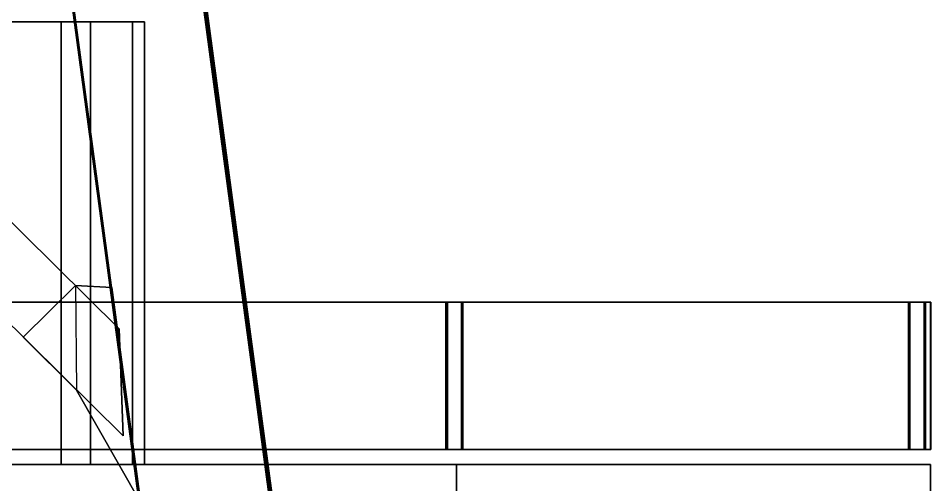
# Model space of a CAD drawing. Extents: x -24 to 24, y 14 to 139.
# Drawn here: x 5.667 to 8.101, y 58.698 to 59.943 of the extents above; entities that cross this region are included whole.
import ezdxf

# ---------------------------------------------------------------- set-up
doc = ezdxf.new("R2010")
doc.units = 0

msp = doc.modelspace()

# ---------------------------------------------------------------- linework, layer by layer
at = {"layer": 'sssss', "color": 253}
for points in [[(5.6394, 59.9331, 1.203), (5.8603, 59.9331, 1.203), (5.8603, 59.9331, 1.4195), (5.9717, 59.9331, 1.5309), (6.0043, 59.9331, 1.7584), (5.7816, 59.9331, 1.9811), (5.7816, 59.9331, 2.8866), (5.2304, 59.9331, 2.8866)], [(5.2304, 58.752, 2.8866), (5.7816, 58.752, 2.8866), (5.7816, 58.752, 1.9811), (6.0043, 58.752, 1.7584), (5.9717, 58.752, 1.5309), (5.8603, 58.752, 1.4195), (5.8603, 58.752, 1.203), (5.6394, 58.752, 1.203)]]:
    msp.add_polyline3d(points, dxfattribs=at)
for points in [[(5.8231, 58.9499, 6.3013), (5.6806, 59.0916, 6.2823), (5.8197, 59.2296, 6.2638), (5.9169, 59.2241, 6.262), (5.9944, 58.6462, 6.3395), (5.9929, 58.6516, 6.3413)], [(5.9944, 58.6461, -6.3395), (5.9169, 59.2241, -6.262), (5.8197, 59.2296, -6.2638), (5.8231, 58.9499, -6.3013), (5.9929, 58.6516, -6.3413)], [(6.3013, 58.9499, -5.8231), (6.2823, 59.0916, -5.6806), (6.2638, 59.2296, -5.8197), (6.262, 59.2241, -5.9169), (6.3395, 58.6461, -5.9944), (6.3413, 58.6516, -5.9929)], [(6.3395, 58.6461, 5.9944), (6.262, 59.2241, 5.9169), (6.2638, 59.2296, 5.8197), (6.3013, 58.9499, 5.8231), (6.3413, 58.6516, 5.9929)], [(6.3409, 58.6506, -2.3896), (6.2646, 59.2197, -2.3395), (6.265, 59.2207, -2.4469), (6.3017, 58.9471, -2.4813), (6.3413, 58.6516, -2.3897)], [(6.3246, 58.7765, 2.4012), (6.3142, 58.8535, 2.4267), (6.3017, 58.9471, 2.4813), (6.2811, 59.1008, 2.6021), (6.265, 59.2207, 2.4469), (6.2646, 59.2197, 2.3395), (6.3409, 58.6506, 2.3896), (6.3413, 58.6516, 2.3897)], [(6.2671, 59.2091, 1.9947), (6.265, 59.2207, 1.8011), (6.3106, 58.8807, 1.8311), (6.3413, 58.6516, 2.0314), (6.3435, 58.64, 2.0449)], [(-6.836, 58.752, -8.1004), (6.836, 58.752, -8.1004), (8.1004, 58.752, -6.836), (8.1004, 58.752, 6.836), (6.836, 58.752, 8.1004), (-6.6194, 58.752, 8.0585), (-8.0585, 58.752, 6.6194), (-8.1004, 58.752, -6.836)]]:
    msp.add_polyline3d(points, close=True, dxfattribs=at)
for points in [[(1.9247, 63.0873, -5.7438), (1.8677, 62.8678, -5.7732), (5.9467, 58.8277, -6.3153), (5.9362, 59.114, -6.2769)], [(1.9247, 63.0873, 5.7438), (5.9362, 59.1141, 6.2769), (5.9467, 58.8278, 6.3153), (1.8677, 62.8679, 5.7732)], [(5.7438, 63.0873, -1.9247), (6.2769, 59.1141, -5.9362), (6.3153, 58.8278, -5.9467), (5.7732, 62.8679, -1.8677)], [(5.7438, 63.0873, 1.9247), (5.7732, 62.8679, 1.8677), (6.3153, 58.8278, 5.9467), (6.2769, 59.1141, 5.9362)], [(5.7453, 63.0762, 5.4823), (6.2768, 59.1078, 2.3584), (6.3127, 58.8491, 2.4035), (5.7614, 62.9561, 5.6375)], [(5.7724, 62.8736, -5.5732), (6.3124, 58.8494, -2.404), (6.2782, 59.1041, -2.3553), (5.7453, 63.0762, -5.4823)], [(5.754, 63.0113, -1.5213), (5.7711, 62.8835, -1.67), (6.3124, 58.8495, 1.8584), (6.2952, 58.9773, 2.0071)], [(5.7561, 63.0115, 1.5214), (6.2987, 58.9679, -2.0153), (6.3158, 58.8401, -1.8666), (5.7732, 62.8837, 1.6701)], [(6.342, 58.6614, 6.3457), (5.9877, 58.6614, 6.3457), (5.7294, 60.5862, 6.0873), (6.0776, 60.6319, 6.0811)], [(5.9913, 58.6614, -6.342), (6.3457, 58.6614, -6.342), (6.0811, 60.6319, -6.0776), (5.7329, 60.5858, -6.0838)], [(6.0813, 60.6276, 2.2169), (6.3453, 58.6614, 2.3923), (5.991, 58.6614, 2.3923), (5.7332, 60.5815, 2.2231)], [(5.991, 58.6614, -2.3923), (6.3453, 58.6614, -2.3923), (6.0813, 60.6275, -2.2169), (5.7332, 60.5815, -2.2231)], [(6.342, 58.6614, 5.9913), (6.342, 58.6614, 6.3457), (6.0776, 60.6319, 6.0811), (6.0838, 60.5858, 5.7329)], [(6.3457, 58.6614, -6.342), (6.3457, 58.6614, -5.9877), (6.0873, 60.5862, -5.7294), (6.0811, 60.6319, -6.0776)], [(6.0853, 60.5976, 1.8673), (6.3453, 58.6614, 2.0379), (6.3453, 58.6614, 2.3923), (6.0813, 60.6276, 2.2169)], [(6.3453, 58.6614, -2.3923), (6.3453, 58.6614, -2.0379), (6.0853, 60.5976, -1.8673), (6.0813, 60.6275, -2.2169)], [(5.7372, 60.5516, 1.8735), (5.9909, 58.6614, 2.038), (6.3453, 58.6614, 2.0379), (6.0853, 60.5976, 1.8673)], [(6.3453, 58.6614, -2.0379), (5.9909, 58.6614, -2.038), (5.7372, 60.5516, -1.8735), (6.0853, 60.5976, -1.8673)], [(5.9877, 58.6614, 6.3457), (5.9877, 58.6614, 5.9913), (5.7355, 60.5402, 5.7391), (5.7294, 60.5862, 6.0873)], [(5.9913, 58.6614, -5.9877), (5.9913, 58.6614, -6.342), (5.7329, 60.5858, -6.0838), (5.7391, 60.5401, -5.7355)], [(5.7332, 60.5815, 2.2231), (5.991, 58.6614, 2.3923), (5.9909, 58.6614, 2.038), (5.7372, 60.5516, 1.8735)], [(5.9909, 58.6614, -2.038), (5.991, 58.6614, -2.3923), (5.7332, 60.5815, -2.2231), (5.7372, 60.5516, -1.8735)], [(5.9877, 58.6614, 5.9913), (6.342, 58.6614, 5.9913), (6.0838, 60.5858, 5.7329), (5.7355, 60.5402, 5.7391)], [(6.3457, 58.6614, -5.9877), (5.9913, 58.6614, -5.9877), (5.7391, 60.5401, -5.7355), (6.0873, 60.5862, -5.7294)], [(5.2304, 59.9331, 2.8866), (5.7816, 59.9331, 2.8866), (5.7816, 58.752, 2.8866), (5.2304, 58.752, 2.8866)], [(5.8603, 59.9331, 1.203), (5.6394, 59.9331, 1.203), (5.6394, 58.752, 1.203), (5.8603, 58.752, 1.203)], [(5.7816, 59.9331, 1.9811), (6.0043, 59.9331, 1.7584), (6.0043, 58.752, 1.7584), (5.7816, 58.752, 1.9811)], [(5.7816, 59.9331, 2.8866), (5.7816, 59.9331, 1.9811), (5.7816, 58.752, 1.9811), (5.7816, 58.752, 2.8866)], [(5.8603, 59.9331, 1.4195), (5.8603, 59.9331, 1.203), (5.8603, 58.752, 1.203), (5.8603, 58.752, 1.4195)], [(5.9717, 59.9331, 1.5309), (5.8603, 59.9331, 1.4195), (5.8603, 58.752, 1.4195), (5.9717, 58.752, 1.5309)], [(6.0043, 59.9331, 1.7584), (5.9717, 59.9331, 1.5309), (5.9717, 58.752, 1.5309), (6.0043, 58.752, 1.7584)], [(6.3106, 58.8807, -1.8311), (6.265, 59.2207, -1.8011), (6.2671, 59.2091, -1.9947), (6.3435, 58.64, -2.0449)], [(6.8118, 58.7914, 8.1004), (-0.0008, 58.7914, 8.1004), (-0.0007, 59.1851, 8.1004), (6.8118, 59.1851, 8.1004)], [(6.8118, 59.1851, 8.0414), (-0.0008, 59.1851, 8.0414), (-0.0008, 58.7914, 8.0414), (6.8118, 58.7914, 8.0414)], [(6.8118, 59.1851, 8.1004), (-0.0007, 59.1851, 8.1004), (-0.0008, 59.1851, 8.0414), (6.8118, 59.1851, 8.0414)], [(-0.0002, 59.1852, -8.1005), (-0.0002, 58.7915, -8.1005), (6.8114, 58.7915, -8.1009), (6.8113, 59.1852, -8.1009)], [(0.0003, 59.1852, -8.0414), (-0.0002, 59.1852, -8.1005), (6.8113, 59.1852, -8.1009), (6.8118, 59.1852, -8.0418)], [(0.0003, 58.7915, -8.0414), (0.0003, 59.1852, -8.0414), (6.8118, 59.1852, -8.0418), (6.8118, 58.7915, -8.0418)], [(6.8075, 59.1852, 8.0453), (6.8491, 59.1852, 8.0873), (6.8118, 59.1851, 8.1004), (6.8118, 59.1851, 8.0414)], [(6.8075, 58.7915, 8.0453), (6.8075, 59.1852, 8.0453), (6.8118, 59.1851, 8.0414), (6.8118, 58.7914, 8.0414)], [(8.0415, 59.1852, 6.8111), (8.0831, 59.1852, 6.853), (6.8491, 59.1852, 8.0873), (6.8075, 59.1852, 8.0453)], [(8.0415, 58.7915, 6.8111), (8.0415, 59.1852, 6.8111), (6.8075, 59.1852, 8.0453), (6.8075, 58.7915, 8.0453)], [(6.8111, 59.1852, -8.0415), (6.853, 59.1852, -8.0831), (8.0873, 59.1852, -6.8491), (8.0453, 59.1852, -6.8075)], [(6.8111, 58.7915, -8.0415), (6.8111, 59.1852, -8.0415), (8.0453, 59.1852, -6.8075), (8.0453, 58.7915, -6.8075)], [(6.8118, 59.1852, -8.0418), (6.8113, 59.1852, -8.1009), (6.853, 59.1852, -8.0831), (6.8111, 59.1852, -8.0415)], [(6.8118, 58.7915, -8.0418), (6.8118, 59.1852, -8.0418), (6.8111, 59.1852, -8.0415), (6.8111, 58.7915, -8.0415)], [(6.8113, 59.1852, -8.1009), (6.8114, 58.7915, -8.1009), (6.853, 58.7915, -8.0831), (6.853, 59.1852, -8.0831)], [(6.8491, 59.1852, 8.0873), (6.8491, 58.7915, 8.0873), (6.8118, 58.7914, 8.1004), (6.8118, 59.1851, 8.1004)], [(8.0831, 59.1852, 6.853), (8.0831, 58.7915, 6.853), (6.8491, 58.7915, 8.0873), (6.8491, 59.1852, 8.0873)], [(6.853, 59.1852, -8.0831), (6.853, 58.7915, -8.0831), (8.0873, 58.7915, -6.8491), (8.0873, 59.1852, -6.8491)], [(8.0414, 58.7915, 0.0003), (8.1005, 58.7915, -0.0002), (8.1005, 59.1852, -0.0002), (8.0414, 59.1852, 0.0003)], [(8.0414, 59.1852, 0.0003), (8.1005, 59.1852, -0.0002), (8.1009, 59.1852, 6.8113), (8.0418, 59.1852, 6.8118)], [(8.0414, 58.7915, 0.0003), (8.0414, 59.1852, 0.0003), (8.0418, 59.1852, 6.8118), (8.0418, 58.7915, 6.8118)], [(8.0453, 59.1852, -6.8075), (8.0873, 59.1852, -6.8491), (8.1004, 59.185, -6.8118), (8.0414, 59.185, -6.8118)], [(8.0453, 58.7915, -6.8075), (8.0453, 59.1852, -6.8075), (8.0414, 59.185, -6.8118), (8.0414, 58.7913, -6.8118)], [(8.1004, 59.185, 0.0007), (8.1004, 58.7913, 0.0008), (8.0414, 58.7913, 0.0008), (8.0414, 59.185, 0.0008)], [(8.0414, 59.185, -6.8118), (8.0414, 59.185, 0.0008), (8.0414, 58.7913, 0.0008), (8.0414, 58.7913, -6.8118)], [(8.1004, 59.185, -6.8118), (8.1004, 59.185, 0.0007), (8.0414, 59.185, 0.0008), (8.0414, 59.185, -6.8118)], [(8.0418, 59.1852, 6.8118), (8.1009, 59.1852, 6.8113), (8.0831, 59.1852, 6.853), (8.0415, 59.1852, 6.8111)], [(8.0418, 58.7915, 6.8118), (8.0418, 59.1852, 6.8118), (8.0415, 59.1852, 6.8111), (8.0415, 58.7915, 6.8111)], [(8.1009, 59.1852, 6.8113), (8.1009, 58.7915, 6.8114), (8.0831, 58.7915, 6.853), (8.0831, 59.1852, 6.853)], [(8.0873, 59.1852, -6.8491), (8.0873, 58.7915, -6.8491), (8.1004, 58.7913, -6.8118), (8.1004, 59.185, -6.8118)], [(8.1004, 58.7913, -6.8118), (8.1004, 58.7913, 0.0008), (8.1004, 59.185, 0.0007), (8.1004, 59.185, -6.8118)], [(8.1005, 59.1852, -0.0002), (8.1005, 58.7915, -0.0002), (8.1009, 58.7915, 6.8114), (8.1009, 59.1852, 6.8113)], [(6.8118, 58.7914, 8.0414), (-0.0008, 58.7914, 8.0414), (-0.0008, 58.7914, 8.1004), (6.8118, 58.7914, 8.1004)], [(-0.0002, 58.7915, -8.1005), (0.0003, 58.7915, -8.0414), (6.8118, 58.7915, -8.0418), (6.8114, 58.7915, -8.1009)], [(6.8491, 58.7915, 8.0873), (6.8075, 58.7915, 8.0453), (6.8118, 58.7914, 8.0414), (6.8118, 58.7914, 8.1004)], [(8.0831, 58.7915, 6.853), (8.0415, 58.7915, 6.8111), (6.8075, 58.7915, 8.0453), (6.8491, 58.7915, 8.0873)], [(6.853, 58.7915, -8.0831), (6.8111, 58.7915, -8.0415), (8.0453, 58.7915, -6.8075), (8.0873, 58.7915, -6.8491)], [(6.8114, 58.7915, -8.1009), (6.8118, 58.7915, -8.0418), (6.8111, 58.7915, -8.0415), (6.853, 58.7915, -8.0831)], [(8.1005, 58.7915, -0.0002), (8.0414, 58.7915, 0.0003), (8.0418, 58.7915, 6.8118), (8.1009, 58.7915, 6.8114)], [(8.0873, 58.7915, -6.8491), (8.0453, 58.7915, -6.8075), (8.0414, 58.7913, -6.8118), (8.1004, 58.7913, -6.8118)], [(8.0414, 58.7913, -6.8118), (8.0414, 58.7913, 0.0008), (8.1004, 58.7913, 0.0008), (8.1004, 58.7913, -6.8118)], [(8.1009, 58.7915, 6.8114), (8.0418, 58.7915, 6.8118), (8.0415, 58.7915, 6.8111), (8.0831, 58.7915, 6.853)], [(-6.836, 58.6576, -8.1004), (6.836, 58.6576, -8.1004), (6.836, 58.752, -8.1004), (-6.836, 58.752, -8.1004)], [(6.836, 58.6576, 8.1004), (-6.6194, 58.6576, 8.0585), (-6.6194, 58.752, 8.0585), (6.836, 58.752, 8.1004)], [(6.836, 58.6576, -8.1004), (8.1004, 58.6576, -6.836), (8.1004, 58.752, -6.836), (6.836, 58.752, -8.1004)], [(8.1004, 58.6576, 6.836), (6.836, 58.6576, 8.1004), (6.836, 58.752, 8.1004), (8.1004, 58.752, 6.836)], [(8.1004, 58.6576, -6.836), (8.1004, 58.6576, 6.836), (8.1004, 58.752, 6.836), (8.1004, 58.752, -6.836)]]:
    msp.add_3dface(points, dxfattribs=at)

doc.saveas('drawing.dxf')
